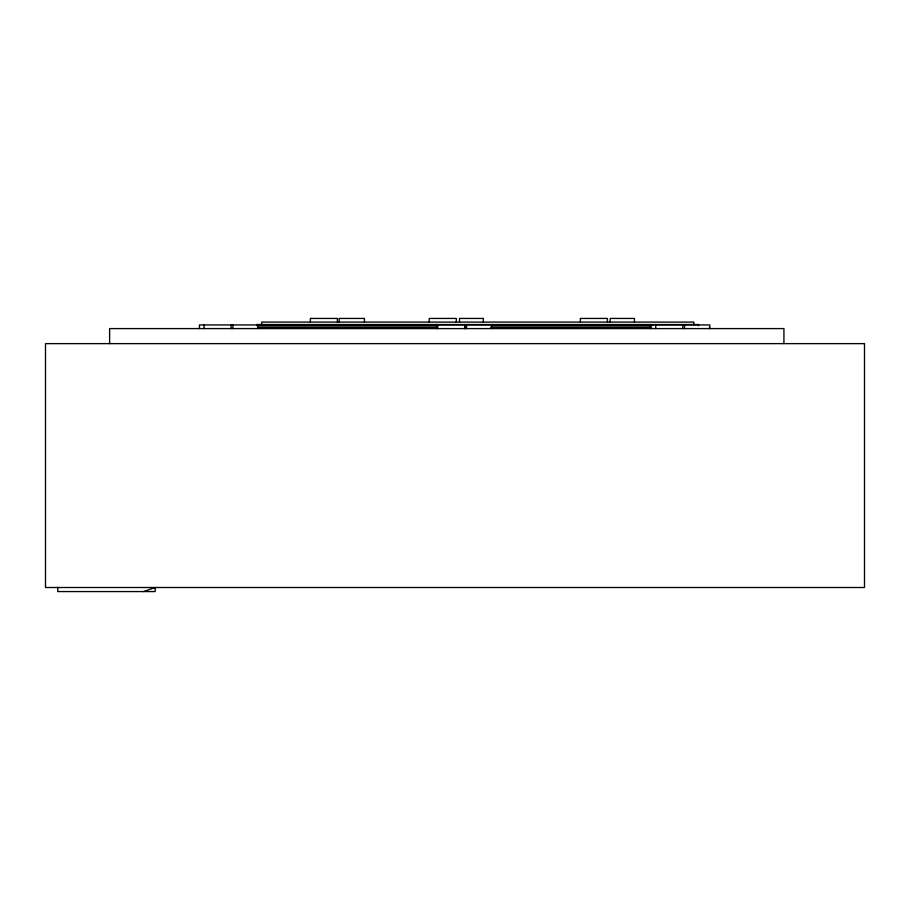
<?xml version="1.0" encoding="UTF-8"?>
<svg xmlns="http://www.w3.org/2000/svg" width="910" height="910" viewBox="0 0 910 910"><rect width="100%" height="100%" fill="white"/><g stroke="black" fill="none" stroke-linecap="round" stroke-linejoin="round"><path stroke-width="1.36" d="M143.541 591.568L155.155 587.507L155.155 591.568L57.751 591.568L57.751 587.325M258.406 325.746L437.323 325.746M491.241 325.746L651.685 325.746M257.507 327.373L437.323 327.373M490.547 327.373L651.56 327.373M783.931 343.627L783.931 328.59L109.621 328.59L109.621 343.627M709.8 328.59L709.8 324.938L650.411 324.938L650.411 328.59M709.39 327.373L709.39 328.59M698.539 325.746L698.539 324.529L256.984 324.529L256.984 325.746M693.83 324.529L693.83 322.095L261.682 322.095L261.682 324.529M684.536 324.938L684.536 328.59M682.773 324.938L682.773 328.59M655.735 324.938L655.735 328.59M634.441 322.095L634.441 318.432L610.178 318.432L610.178 322.095M607.414 322.095L607.414 318.432L580.387 318.432L580.387 322.095M491.775 328.59L491.775 324.938L465.499 324.938L465.499 328.59M483.335 322.095L483.335 318.432L459.493 318.432L459.493 322.095M466.512 324.938L466.512 328.59M464.748 328.59L464.748 324.938L436.698 324.938L436.698 328.59M456.308 322.095L456.308 318.432L429.281 318.432L429.281 322.095M437.71 324.938L437.71 328.59M364.444 322.095L364.444 318.432L339.18 318.432L339.18 322.095M337.417 322.095L337.417 318.432L310.39 318.432L310.39 322.095M258.156 328.59L258.156 324.938L199.438 324.938L199.438 328.59M232.892 324.938L232.892 328.59M231.117 324.938L231.117 328.59M204.09 324.938L204.09 328.59M864.5 343.627L45.5 343.627L45.5 587.507L864.5 587.507L864.5 343.627"/></g></svg>
